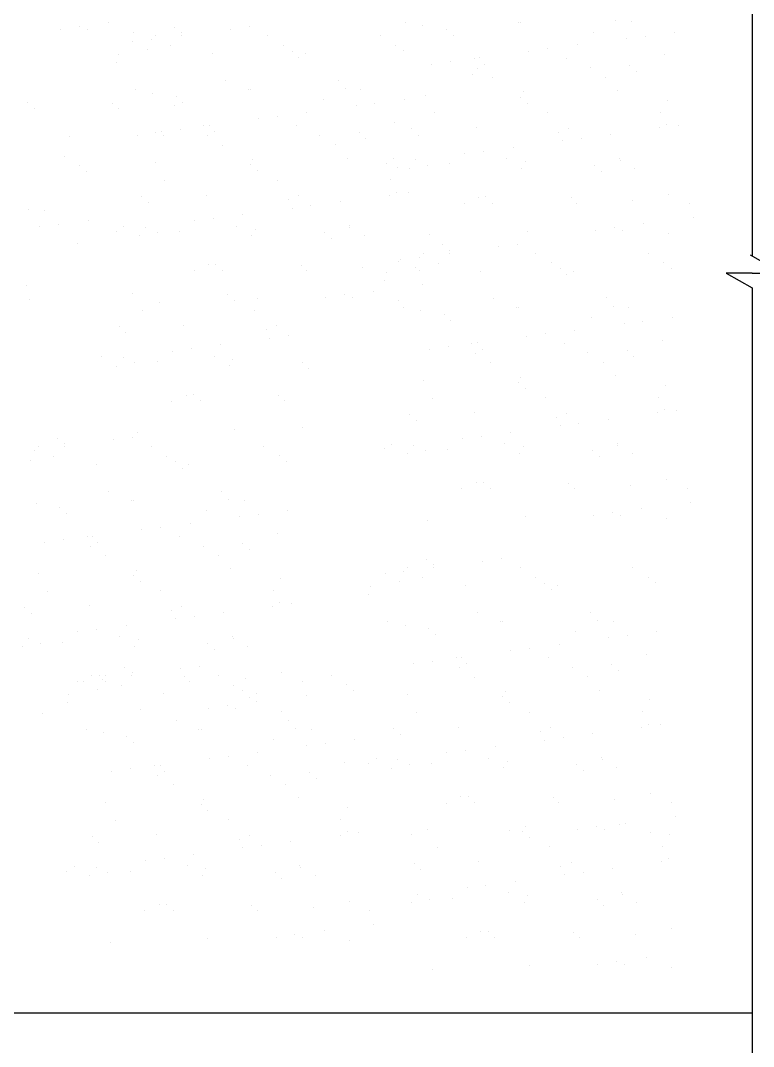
# Model space of a CAD drawing. Extents: x 109 to 4309, y -673 to 2245.
# Drawn here: x 3270 to 3675, y 33 to 600 of the extents above; entities that cross this region are included whole.
import ezdxf

# ---------------------------------------------------------------- set-up
doc = ezdxf.new("R2010")
doc.units = 0
doc.header["$MEASUREMENT"] = 0
for name, color, linetype in [('LEVEL', 2, 'CONTINUOUS'), ('STAIR', 140, 'CONTINUOUS'), ('TREE', 3, 'CONTINUOUS')]:
    doc.layers.add(name, color=color, linetype=linetype)

msp = doc.modelspace()

# ---------------------------------------------------------------- linework, layer by layer
at = {"layer": 'LEVEL'}
for q in [(3674.32, 51.74), (3662.82, 51.74)]:
    msp.add_line((3097.35, 51.74), q, dxfattribs=at)
at = {"layer": 'STAIR', "linetype": 'CONTINUOUS'}
for p, q in [((3674.32, 1138.64), (3674.32, 469.79)), ((3690.57, 460.38), (3673.52, 470.26)), ((3674.32, 460.38), (3660, 460.38)), ((3660, 460.38), (3674.32, 452.28)), ((3674.32, 460.38), (3690.57, 460.38)), ((3674.32, 452.28), (3674.32, -221.72))]:
    msp.add_line(p, q, dxfattribs=at)
at = {"layer": 'TREE', "linetype": 'CONTINUOUS'}
for p, q in [((3302.49, 596.37), (3302.49, 596.37)), ((3318.75, 598.52), (3318.75, 598.52)), ((3354.96, 596.2), (3354.96, 596.2)), ((3385.96, 595.18), (3385.96, 595.18)), ((3396.37, 596.55), (3396.37, 596.55)), ((3482.92, 598.88), (3482.92, 598.88)), ((3492.46, 597), (3492.46, 597)), ((3545.2, 598.99), (3545.2, 598.99)), ((3546.48, 598.94), (3546.48, 598.94)), ((3598.83, 599.61), (3598.83, 599.61)), ((3607.48, 599.1), (3607.48, 599.1)), ((3292.08, 595), (3292.08, 595)), ((3306.81, 594.88), (3306.81, 594.88)), ((3332.59, 593.29), (3332.59, 593.29)), ((3344.49, 591.49), (3344.49, 591.49)), ((3358.79, 591.6), (3358.79, 591.6)), ((3359.04, 593.25), (3359.04, 593.25)), ((3406.77, 591.6), (3406.77, 591.6)), ((3469.05, 591.71), (3469.05, 591.71)), ((3505.41, 595.11), (3505.41, 595.11)), ((3509.09, 591.73), (3509.09, 591.73)), ((3586.62, 593.34), (3586.62, 593.34)), ((3604.84, 589.93), (3604.84, 589.93)), ((3615.25, 591.3), (3615.25, 591.3)), ((3631.51, 593.44), (3631.51, 593.44)), ((3332.12, 588.09), (3332.12, 588.09)), ((3342.53, 589.46), (3342.53, 589.46)), ((3352.92, 586.11), (3352.92, 586.11)), ((3415.2, 586.23), (3415.2, 586.23)), ((3477.49, 586.34), (3477.49, 586.34)), ((3561.41, 584.21), (3561.41, 584.21)), ((3577.67, 586.35), (3577.67, 586.35)), ((3324.03, 581.02), (3324.03, 581.02)), ((3340.14, 583.69), (3340.14, 583.69)), ((3376.38, 581.69), (3376.38, 581.69)), ((3420.17, 583), (3420.17, 583)), ((3423.86, 579.62), (3423.86, 579.62)), ((3427.54, 581.44), (3427.54, 581.44)), ((3481.56, 583.39), (3481.56, 583.39)), ((3520.69, 579.16), (3520.69, 579.16)), ((3523.84, 579.26), (3523.84, 579.26)), ((3551, 582.84), (3551, 582.84)), ((3571.86, 578.91), (3571.86, 578.91)), ((3625.87, 580.86), (3625.87, 580.86)), ((3323.04, 576.75), (3323.04, 576.75)), ((3497.17, 575.75), (3497.17, 575.75)), ((3507.58, 577.12), (3507.58, 577.12)), ((3522.56, 573.63), (3522.56, 573.63)), ((3526.49, 575.78), (3526.49, 575.78)), ((3584.84, 573.74), (3584.84, 573.74)), ((3606.52, 575.1), (3606.52, 575.1)), ((3445.57, 566.88), (3445.57, 566.88)), ((3519.82, 570.29), (3519.82, 570.29)), ((3530.99, 568.25), (3530.99, 568.25)), ((3593.27, 568.37), (3593.27, 568.37)), ((3610.21, 571.72), (3610.21, 571.72)), ((3333.59, 561.67), (3333.59, 561.67)), ((3383.28, 566.77), (3383.28, 566.77)), ((3395.87, 561.78), (3395.87, 561.78)), ((3397.15, 561.73), (3397.15, 561.73)), ((3449.5, 562.4), (3449.5, 562.4)), ((3458.16, 561.9), (3458.16, 561.9)), ((3343.14, 559.79), (3343.14, 559.79)), ((3356.08, 557.9), (3356.08, 557.9)), ((3437.29, 556.13), (3437.29, 556.13)), ((3482.18, 556.23), (3482.18, 556.23)), ((3493.72, 558.46), (3493.72, 558.46)), ((3546.4, 557.54), (3546.4, 557.54)), ((3547.74, 560.41), (3547.74, 560.41)), ((3600.09, 561.07), (3600.09, 561.07)), ((3627.61, 555.77), (3627.61, 555.77)), ((3273.85, 554.67), (3273.85, 554.67)), ((3277.54, 551.29), (3277.54, 551.29)), ((3320.96, 554.08), (3320.96, 554.08)), ((3324.09, 551.07), (3324.09, 551.07)), ((3355.06, 552.9), (3355.06, 552.9)), ((3359.77, 554.52), (3359.77, 554.52)), ((3455.51, 552.72), (3455.51, 552.72)), ((3465.92, 554.09), (3465.92, 554.09)), ((3550.09, 554.16), (3550.09, 554.16)), ((3401.68, 545.63), (3401.68, 545.63)), ((3412.09, 547), (3412.09, 547)), ((3428.35, 549.14), (3428.35, 549.14)), ((3499.07, 548.8), (3499.07, 548.8)), ((3561.35, 548.91), (3561.35, 548.91)), ((3623.63, 549.02), (3623.63, 549.02)), ((3347.84, 538.54), (3347.84, 538.54)), ((3358.25, 539.91), (3358.25, 539.91)), ((3371.37, 541.95), (3371.37, 541.95)), ((3374.51, 542.06), (3374.51, 542.06)), ((3377.17, 538.58), (3377.17, 538.58)), ((3422.53, 541.7), (3422.53, 541.7)), ((3476.55, 543.65), (3476.55, 543.65)), ((3486.28, 539.99), (3486.28, 539.99)), ((3521.95, 540.62), (3521.95, 540.62)), ((3573.12, 540.38), (3573.12, 540.38)), ((3623.28, 540.57), (3623.28, 540.57)), ((3627.13, 542.32), (3627.13, 542.32)), ((3633.69, 541.94), (3633.69, 541.94)), ((3296.84, 535.58), (3296.84, 535.58)), ((3334.46, 536.37), (3334.46, 536.37)), ((3344.88, 537.74), (3344.88, 537.74)), ((3349.19, 536.24), (3349.19, 536.24)), ((3373.23, 536.42), (3373.23, 536.42)), ((3435.51, 536.53), (3435.51, 536.53)), ((3457.2, 537.89), (3457.2, 537.89)), ((3460.88, 534.51), (3460.88, 534.51)), ((3489.96, 536.61), (3489.96, 536.61)), ((3567.49, 538.22), (3567.49, 538.22)), ((3569.44, 533.48), (3569.44, 533.48)), ((3579.85, 534.85), (3579.85, 534.85)), ((3596.11, 537), (3596.11, 537)), ((3381.66, 531.04), (3381.66, 531.04)), ((3443.95, 531.16), (3443.95, 531.16)), ((3526.02, 527.77), (3526.02, 527.77)), ((3542.28, 529.91), (3542.28, 529.91)), ((3294.21, 524.89), (3294.21, 524.89)), ((3398.41, 523.2), (3398.41, 523.2)), ((3450.76, 523.87), (3450.76, 523.87)), ((3476.43, 523.43), (3476.43, 523.43)), ((3488.44, 522.82), (3488.44, 522.82)), ((3515.61, 526.4), (3515.61, 526.4)), ((3538.71, 523.54), (3538.71, 523.54)), ((3549, 521.87), (3549, 521.87)), ((3600.99, 523.66), (3600.99, 523.66)), ((3601.35, 522.54), (3601.35, 522.54)), ((3302.64, 519.52), (3302.64, 519.52)), ((3306.72, 516.56), (3306.72, 516.56)), ((3344.39, 521.25), (3344.39, 521.25)), ((3397.08, 520.33), (3397.08, 520.33)), ((3400.76, 516.96), (3400.76, 516.96)), ((3472.18, 520.68), (3472.18, 520.68)), ((3478.28, 518.57), (3478.28, 518.57)), ((3484.86, 518.06), (3484.86, 518.06)), ((3494.98, 519.92), (3494.98, 519.92)), ((3507.36, 520.67), (3507.36, 520.67)), ((3547.14, 518.17), (3547.14, 518.17)), ((3587.39, 519.98), (3587.39, 519.98)), ((3591.08, 516.6), (3591.08, 516.6)), ((3609.42, 518.28), (3609.42, 518.28)), ((3349.74, 511.59), (3349.74, 511.59)), ((3412.03, 511.7), (3412.03, 511.7)), ((3474.31, 511.81), (3474.31, 511.81)), ((3477.81, 505.11), (3477.81, 505.11)), ((3484.36, 504.73), (3484.36, 504.73)), ((3336.95, 502.78), (3336.95, 502.78)), ((3340.64, 499.4), (3340.64, 499.4)), ((3372.63, 503.41), (3372.63, 503.41)), ((3418.16, 501.01), (3418.16, 501.01)), ((3423.79, 503.17), (3423.79, 503.17)), ((3446.79, 499.79), (3446.79, 499.79)), ((3473.95, 503.36), (3473.95, 503.36)), ((3523.21, 502.09), (3523.21, 502.09)), ((3527.27, 502.43), (3527.27, 502.43)), ((3530.96, 499.05), (3530.96, 499.05)), ((3574.38, 501.84), (3574.38, 501.84)), ((3577.5, 498.83), (3577.5, 498.83)), ((3608.48, 500.66), (3608.48, 500.66)), ((3628.39, 503.79), (3628.39, 503.79)), ((3639.79, 498.94), (3639.79, 498.94)), ((3274.66, 495.58), (3274.66, 495.58)), ((3283.31, 495.07), (3283.31, 495.07)), ((3420.12, 496.28), (3420.12, 496.28)), ((3430.53, 497.65), (3430.53, 497.65)), ((3515.22, 498.71), (3515.22, 498.71)), ((3307.34, 489.41), (3307.34, 489.41)), ((3366.28, 489.19), (3366.28, 489.19)), ((3376.69, 490.56), (3376.69, 490.56)), ((3392.95, 492.7), (3392.95, 492.7)), ((3614.55, 487.64), (3614.55, 487.64)), ((3641.72, 491.22), (3641.72, 491.22)), ((3280.67, 485.9), (3280.67, 485.9)), ((3291.08, 487.27), (3291.08, 487.27)), ((3322.86, 483.47), (3322.86, 483.47)), ((3327.1, 486.22), (3327.1, 486.22)), ((3339.12, 485.61), (3339.12, 485.61)), ((3345.65, 482.72), (3345.65, 482.72)), ((3358.04, 483.46), (3358.04, 483.46)), ((3389.38, 486.34), (3389.38, 486.34)), ((3399.67, 484.66), (3399.67, 484.66)), ((3438.07, 482.77), (3438.07, 482.77)), ((3451.67, 486.45), (3451.67, 486.45)), ((3452.02, 485.33), (3452.02, 485.33)), ((3550.26, 483.33), (3550.26, 483.33)), ((3587.88, 484.13), (3587.88, 484.13)), ((3598.29, 485.5), (3598.29, 485.5)), ((3602.61, 484), (3602.61, 484)), ((3628.39, 482.42), (3628.39, 482.42)), ((3301.7, 476.83), (3301.7, 476.83)), ((3335.53, 480.85), (3335.53, 480.85)), ((3397.82, 480.96), (3397.82, 480.96)), ((3441.75, 479.39), (3441.75, 479.39)), ((3460.1, 481.08), (3460.1, 481.08)), ((3496.24, 481.39), (3496.24, 481.39)), ((3544.45, 476.24), (3544.45, 476.24)), ((3492.57, 471.18), (3492.57, 471.18)), ((3503.05, 475.9), (3503.05, 475.9)), ((3506.87, 471.3), (3506.87, 471.3)), ((3507.12, 472.94), (3507.12, 472.94)), ((3534.04, 474.87), (3534.04, 474.87)), ((3554.85, 471.29), (3554.85, 471.29)), ((3617.14, 471.41), (3617.14, 471.41)), ((3373.89, 464.88), (3373.89, 464.88)), ((3377.95, 465.22), (3377.95, 465.22)), ((3479.07, 466.58), (3479.07, 466.58)), ((3480.2, 467.78), (3480.2, 467.78)), ((3490.61, 469.16), (3490.61, 469.16)), ((3501, 465.81), (3501, 465.81)), ((3563.29, 465.92), (3563.29, 465.92)), ((3625.57, 466.03), (3625.57, 466.03)), ((3365.9, 461.51), (3365.9, 461.51)), ((3381.63, 461.84), (3381.63, 461.84)), ((3425.05, 464.63), (3425.05, 464.63)), ((3428.18, 461.62), (3428.18, 461.62)), ((3459.15, 463.45), (3459.15, 463.45)), ((3472.11, 460.71), (3472.11, 460.71)), ((3488.23, 463.38), (3488.23, 463.38)), ((3490.46, 461.73), (3490.46, 461.73)), ((3524.47, 461.38), (3524.47, 461.38)), ((3568.26, 462.69), (3568.26, 462.69)), ((3571.94, 459.32), (3571.94, 459.32)), ((3575.63, 461.13), (3575.63, 461.13)), ((3629.65, 463.08), (3629.65, 463.08)), ((3273.24, 453.54), (3273.24, 453.54)), ((3471.12, 456.44), (3471.12, 456.44)), ((3492.39, 454.01), (3492.39, 454.01)), ((3331.98, 449.32), (3331.98, 449.32)), ((3384.66, 448.4), (3384.66, 448.4)), ((3448.97, 448.29), (3448.97, 448.29)), ((3465.23, 450.43), (3465.23, 450.43)), ((3275.17, 445.82), (3275.17, 445.82)), ((3346.91, 444.18), (3346.91, 444.18)), ((3388.35, 445.02), (3388.35, 445.02)), ((3400.93, 446.13), (3400.93, 446.13)), ((3438.56, 446.92), (3438.56, 446.92)), ((3453.28, 446.79), (3453.28, 446.79)), ((3479.06, 445.21), (3479.06, 445.21)), ((3531.37, 446.46), (3531.37, 446.46)), ((3593.65, 446.58), (3593.65, 446.58)), ((3337.33, 439.65), (3337.33, 439.65)), ((3399.61, 439.77), (3399.61, 439.77)), ((3481.67, 441.36), (3481.67, 441.36)), ((3491.22, 439.48), (3491.22, 439.48)), ((3504.17, 437.59), (3504.17, 437.59)), ((3543.96, 441.48), (3543.96, 441.48)), ((3545.24, 441.43), (3545.24, 441.43)), ((3597.59, 442.1), (3597.59, 442.1)), ((3606.24, 441.59), (3606.24, 441.59)), ((3324.54, 430.84), (3324.54, 430.84)), ((3360.22, 431.48), (3360.22, 431.48)), ((3411.38, 431.23), (3411.38, 431.23)), ((3507.85, 434.21), (3507.85, 434.21)), ((3585.37, 435.82), (3585.37, 435.82)), ((3603.6, 432.41), (3603.6, 432.41)), ((3614.01, 433.78), (3614.01, 433.78)), ((3630.27, 435.92), (3630.27, 435.92)), ((3328.23, 427.47), (3328.23, 427.47)), ((3405.75, 429.08), (3405.75, 429.08)), ((3418.11, 425.71), (3418.11, 425.71)), ((3549.76, 425.33), (3549.76, 425.33)), ((3560.17, 426.7), (3560.17, 426.7)), ((3576.43, 428.84), (3576.43, 428.84)), ((3380.54, 420.76), (3380.54, 420.76)), ((3407.7, 424.34), (3407.7, 424.34)), ((3506.34, 419.61), (3506.34, 419.61)), ((3519.45, 421.64), (3519.45, 421.64)), ((3522.6, 421.75), (3522.6, 421.75)), ((3570.61, 421.4), (3570.61, 421.4)), ((3624.63, 423.34), (3624.63, 423.34)), ((3314.69, 414.29), (3314.69, 414.29)), ((3353.87, 417.25), (3353.87, 417.25)), ((3364.28, 418.62), (3364.28, 418.62)), ((3376.97, 414.4), (3376.97, 414.4)), ((3495.93, 418.24), (3495.93, 418.24)), ((3521.31, 416.11), (3521.31, 416.11)), ((3525.25, 418.27), (3525.25, 418.27)), ((3583.6, 416.22), (3583.6, 416.22)), ((3605.28, 417.58), (3605.28, 417.58)), ((3608.97, 414.2), (3608.97, 414.2)), ((3323.12, 408.91), (3323.12, 408.91)), ((3326.7, 413.68), (3326.7, 413.68)), ((3333.24, 410.78), (3333.24, 410.78)), ((3345.63, 411.52), (3345.63, 411.52)), ((3385.4, 409.03), (3385.4, 409.03)), ((3387.26, 412.73), (3387.26, 412.73)), ((3425.66, 410.84), (3425.66, 410.84)), ((3529.75, 410.74), (3529.75, 410.74)), ((3592.03, 410.85), (3592.03, 410.85)), ((3429.34, 407.46), (3429.34, 407.46)), ((3546.5, 402.89), (3546.5, 402.89)), ((3598.85, 403.56), (3598.85, 403.56)), ((3492.48, 400.95), (3492.48, 400.95)), ((3545.16, 400.03), (3545.16, 400.03)), ((3626.37, 398.26), (3626.37, 398.26)), ((3361.48, 392.94), (3361.48, 392.94)), ((3365.53, 393.28), (3365.53, 393.28)), ((3412.64, 392.7), (3412.64, 392.7)), ((3497.83, 391.28), (3497.83, 391.28)), ((3548.85, 396.65), (3548.85, 396.65)), ((3560.11, 391.39), (3560.11, 391.39)), ((3622.39, 391.51), (3622.39, 391.51)), ((3353.48, 389.57), (3353.48, 389.57)), ((3369.22, 389.9), (3369.22, 389.9)), ((3415.77, 389.68), (3415.77, 389.68)), ((3485.04, 382.47), (3485.04, 382.47)), ((3520.71, 383.11), (3520.71, 383.11)), ((3566.24, 380.71), (3566.24, 380.71)), ((3571.87, 382.86), (3571.87, 382.86)), ((3622.04, 383.06), (3622.04, 383.06)), ((3625.89, 384.81), (3625.89, 384.81)), ((3632.45, 384.43), (3632.45, 384.43)), ((3388.52, 374.19), (3388.52, 374.19)), ((3426.14, 374.99), (3426.14, 374.99)), ((3488.72, 379.1), (3488.72, 379.1)), ((3568.2, 375.97), (3568.2, 375.97)), ((3578.61, 377.34), (3578.61, 377.34)), ((3594.87, 379.48), (3594.87, 379.48)), ((3290.41, 369.23), (3290.41, 369.23)), ((3331.82, 369.58), (3331.82, 369.58)), ((3334.5, 372.24), (3334.5, 372.24)), ((3514.37, 368.88), (3514.37, 368.88)), ((3524.78, 370.25), (3524.78, 370.25)), ((3541.04, 372.39), (3541.04, 372.39)), ((3279.94, 364.52), (3279.94, 364.52)), ((3294.24, 364.63), (3294.24, 364.63)), ((3294.49, 366.28), (3294.49, 366.28)), ((3321.41, 368.21), (3321.41, 368.21)), ((3342.22, 364.63), (3342.22, 364.63)), ((3404.51, 364.74), (3404.51, 364.74)), ((3470.94, 363.17), (3470.94, 363.17)), ((3475.18, 365.92), (3475.18, 365.92)), ((3487.2, 365.31), (3487.2, 365.31)), ((3506.12, 363.15), (3506.12, 363.15)), ((3537.47, 366.03), (3537.47, 366.03)), ((3547.76, 364.36), (3547.76, 364.36)), ((3599.75, 366.14), (3599.75, 366.14)), ((3600.11, 365.02), (3600.11, 365.02)), ((3277.98, 362.49), (3277.98, 362.49)), ((3288.37, 359.14), (3288.37, 359.14)), ((3350.66, 359.26), (3350.66, 359.26)), ((3412.94, 359.37), (3412.94, 359.37)), ((3483.62, 360.54), (3483.62, 360.54)), ((3493.74, 362.41), (3493.74, 362.41)), ((3545.9, 360.66), (3545.9, 360.66)), ((3586.15, 362.47), (3586.15, 362.47)), ((3589.84, 359.09), (3589.84, 359.09)), ((3608.18, 360.77), (3608.18, 360.77)), ((3275.6, 356.72), (3275.6, 356.72)), ((3311.84, 354.72), (3311.84, 354.72)), ((3355.62, 356.03), (3355.62, 356.03)), ((3359.31, 352.65), (3359.31, 352.65)), ((3363, 354.47), (3363, 354.47)), ((3417.01, 356.42), (3417.01, 356.42)), ((3627.15, 346.27), (3627.15, 346.27)), ((3513.98, 341.2), (3513.98, 341.2)), ((3521.97, 344.57), (3521.97, 344.57)), ((3526.03, 344.91), (3526.03, 344.91)), ((3529.72, 341.53), (3529.72, 341.53)), ((3573.13, 344.33), (3573.13, 344.33)), ((3576.26, 341.31), (3576.26, 341.31)), ((3607.24, 343.14), (3607.24, 343.14)), ((3638.55, 341.43), (3638.55, 341.43)), ((3318.74, 339.8), (3318.74, 339.8)), ((3331.33, 334.81), (3331.33, 334.81)), ((3332.61, 334.76), (3332.61, 334.76)), ((3381.02, 339.91), (3381.02, 339.91)), ((3384.96, 335.43), (3384.96, 335.43)), ((3393.61, 334.93), (3393.61, 334.93)), ((3278.59, 332.82), (3278.59, 332.82)), ((3291.54, 330.93), (3291.54, 330.93)), ((3372.74, 329.16), (3372.74, 329.16)), ((3417.64, 329.26), (3417.64, 329.26)), ((3613.31, 330.13), (3613.31, 330.13)), ((3640.48, 333.7), (3640.48, 333.7)), ((3295.22, 327.55), (3295.22, 327.55)), ((3390.97, 325.75), (3390.97, 325.75)), ((3401.38, 327.12), (3401.38, 327.12)), ((3495, 323.87), (3495, 323.87)), ((3549.02, 325.82), (3549.02, 325.82)), ((3586.64, 326.61), (3586.64, 326.61)), ((3597.05, 327.98), (3597.05, 327.98)), ((3601.37, 326.49), (3601.37, 326.49)), ((3627.14, 324.9), (3627.14, 324.9)), ((3337.13, 318.66), (3337.13, 318.66)), ((3347.54, 320.03), (3347.54, 320.03)), ((3363.8, 322.17), (3363.8, 322.17)), ((3293.71, 312.94), (3293.71, 312.94)), ((3306.82, 314.98), (3306.82, 314.98)), ((3309.96, 315.09), (3309.96, 315.09)), ((3357.98, 314.73), (3357.98, 314.73)), ((3412, 316.68), (3412, 316.68)), ((3283.3, 311.57), (3283.3, 311.57)), ((3308.68, 309.45), (3308.68, 309.45)), ((3312.62, 311.61), (3312.62, 311.61)), ((3370.97, 309.56), (3370.97, 309.56)), ((3392.65, 310.92), (3392.65, 310.92)), ((3396.34, 307.54), (3396.34, 307.54)), ((3317.12, 304.07), (3317.12, 304.07)), ((3379.4, 304.19), (3379.4, 304.19)), ((3494.36, 302.26), (3494.36, 302.26)), ((3525.35, 301.23), (3525.35, 301.23)), ((3535.76, 302.6), (3535.76, 302.6)), ((3333.87, 296.23), (3333.87, 296.23)), ((3386.22, 296.9), (3386.22, 296.9)), ((3481.92, 295.52), (3481.92, 295.52)), ((3483.88, 297.54), (3483.88, 297.54)), ((3498.18, 297.66), (3498.18, 297.66)), ((3498.43, 299.31), (3498.43, 299.31)), ((3546.16, 297.65), (3546.16, 297.65)), ((3608.45, 297.77), (3608.45, 297.77)), ((3279.85, 294.28), (3279.85, 294.28)), ((3332.53, 293.36), (3332.53, 293.36)), ((3336.21, 289.99), (3336.21, 289.99)), ((3413.74, 291.6), (3413.74, 291.6)), ((3471.51, 294.15), (3471.51, 294.15)), ((3479.54, 289.74), (3479.54, 289.74)), ((3492.32, 292.17), (3492.32, 292.17)), ((3554.6, 292.28), (3554.6, 292.28)), ((3616.88, 292.39), (3616.88, 292.39)), ((3620.96, 289.44), (3620.96, 289.44)), ((3285.2, 284.62), (3285.2, 284.62)), ((3347.48, 284.73), (3347.48, 284.73)), ((3409.76, 284.84), (3409.76, 284.84)), ((3463.42, 287.07), (3463.42, 287.07)), ((3515.78, 287.74), (3515.78, 287.74)), ((3559.57, 289.06), (3559.57, 289.06)), ((3563.25, 285.68), (3563.25, 285.68)), ((3566.94, 287.5), (3566.94, 287.5)), ((3413.26, 278.14), (3413.26, 278.14)), ((3419.82, 277.76), (3419.82, 277.76)), ((3462.44, 282.8), (3462.44, 282.8)), ((3272.41, 275.81), (3272.41, 275.81)), ((3276.09, 272.43), (3276.09, 272.43)), ((3308.08, 276.44), (3308.08, 276.44)), ((3353.61, 274.04), (3353.61, 274.04)), ((3359.24, 276.2), (3359.24, 276.2)), ((3382.24, 272.82), (3382.24, 272.82)), ((3409.41, 276.39), (3409.41, 276.39)), ((3522.68, 272.82), (3522.68, 272.82)), ((3584.96, 272.94), (3584.96, 272.94)), ((3355.57, 269.31), (3355.57, 269.31)), ((3365.98, 270.68), (3365.98, 270.68)), ((3472.99, 267.73), (3472.99, 267.73)), ((3535.27, 267.84), (3535.27, 267.84)), ((3536.55, 267.79), (3536.55, 267.79)), ((3588.9, 268.46), (3588.9, 268.46)), ((3597.55, 267.95), (3597.55, 267.95)), ((3301.73, 262.22), (3301.73, 262.22)), ((3312.15, 263.59), (3312.15, 263.59)), ((3328.4, 265.73), (3328.4, 265.73)), ((3482.53, 265.84), (3482.53, 265.84)), ((3495.48, 263.95), (3495.48, 263.95)), ((3576.69, 262.18), (3576.69, 262.18)), ((3621.58, 262.29), (3621.58, 262.29)), ((3274.57, 258.64), (3274.57, 258.64)), ((3281.11, 255.75), (3281.11, 255.75)), ((3293.49, 256.49), (3293.49, 256.49)), ((3324.84, 259.37), (3324.84, 259.37)), ((3335.13, 257.69), (3335.13, 257.69)), ((3373.52, 255.8), (3373.52, 255.8)), ((3387.12, 259.48), (3387.12, 259.48)), ((3387.48, 258.36), (3387.48, 258.36)), ((3499.16, 260.57), (3499.16, 260.57)), ((3567.74, 255.2), (3567.74, 255.2)), ((3594.91, 258.77), (3594.91, 258.77)), ((3605.32, 260.14), (3605.32, 260.14)), ((3270.99, 253.88), (3270.99, 253.88)), ((3333.27, 253.99), (3333.27, 253.99)), ((3377.21, 252.42), (3377.21, 252.42)), ((3395.55, 254.11), (3395.55, 254.11)), ((3541.07, 251.69), (3541.07, 251.69)), ((3551.48, 253.06), (3551.48, 253.06)), ((3615.94, 249.71), (3615.94, 249.71)), ((3487.24, 244.6), (3487.24, 244.6)), ((3497.65, 245.97), (3497.65, 245.97)), ((3510.76, 248.01), (3510.76, 248.01)), ((3513.91, 248.11), (3513.91, 248.11)), ((3516.56, 244.63), (3516.56, 244.63)), ((3561.92, 247.76), (3561.92, 247.76)), ((3596.59, 243.94), (3596.59, 243.94)), ((3313.4, 238.25), (3313.4, 238.25)), ((3327.65, 242.72), (3327.65, 242.72)), ((3331.48, 238.12), (3331.48, 238.12)), ((3331.73, 239.77), (3331.73, 239.77)), ((3358.65, 241.7), (3358.65, 241.7)), ((3369.06, 243.07), (3369.06, 243.07)), ((3379.46, 238.12), (3379.46, 238.12)), ((3414.52, 239.61), (3414.52, 239.61)), ((3441.74, 238.23), (3441.74, 238.23)), ((3512.62, 242.47), (3512.62, 242.47)), ((3574.91, 242.59), (3574.91, 242.59)), ((3600.28, 240.57), (3600.28, 240.57)), ((3301.35, 234.54), (3301.35, 234.54)), ((3304.81, 234.61), (3304.81, 234.61)), ((3309.34, 237.91), (3309.34, 237.91)), ((3315.22, 235.98), (3315.22, 235.98)), ((3317.08, 234.87), (3317.08, 234.87)), ((3317.18, 238.01), (3317.18, 238.01)), ((3325.61, 232.63), (3325.61, 232.63)), ((3360.5, 237.66), (3360.5, 237.66)), ((3363.63, 234.65), (3363.63, 234.65)), ((3387.9, 232.75), (3387.9, 232.75)), ((3394.61, 236.48), (3394.61, 236.48)), ((3425.91, 234.76), (3425.91, 234.76)), ((3450.18, 232.86), (3450.18, 232.86)), ((3521.06, 237.1), (3521.06, 237.1)), ((3583.34, 237.21), (3583.34, 237.21)), ((3296.72, 227.54), (3296.72, 227.54)), ((3312.83, 230.21), (3312.83, 230.21)), ((3349.07, 228.21), (3349.07, 228.21)), ((3392.86, 229.52), (3392.86, 229.52)), ((3400.24, 227.96), (3400.24, 227.96)), ((3427.85, 227.04), (3427.85, 227.04)), ((3454.25, 229.91), (3454.25, 229.91)), ((3483.79, 227.31), (3483.79, 227.31)), ((3537.81, 229.25), (3537.81, 229.25)), ((3590.16, 229.92), (3590.16, 229.92)), ((3295.73, 223.27), (3295.73, 223.27)), ((3384.42, 221.32), (3384.42, 221.32)), ((3396.55, 226.14), (3396.55, 226.14)), ((3400.68, 223.46), (3400.68, 223.46)), ((3536.47, 226.39), (3536.47, 226.39)), ((3540.16, 223.01), (3540.16, 223.01)), ((3617.68, 224.62), (3617.68, 224.62)), ((3282.37, 217.21), (3282.37, 217.21)), ((3336.39, 219.16), (3336.39, 219.16)), ((3374.01, 219.95), (3374.01, 219.95)), ((3388.74, 219.82), (3388.74, 219.82)), ((3414.51, 218.24), (3414.51, 218.24)), ((3489.14, 217.64), (3489.14, 217.64)), ((3551.42, 217.76), (3551.42, 217.76)), ((3613.7, 217.87), (3613.7, 217.87)), ((3355.97, 213.29), (3355.97, 213.29)), ((3418.26, 213.41), (3418.26, 213.41)), ((3617.2, 211.17), (3617.2, 211.17)), ((3623.76, 210.79), (3623.76, 210.79)), ((3306.28, 208.19), (3306.28, 208.19)), ((3315.83, 206.31), (3315.83, 206.31)), ((3328.77, 204.42), (3328.77, 204.42)), ((3368.57, 208.31), (3368.57, 208.31)), ((3369.84, 208.26), (3369.84, 208.26)), ((3422.2, 208.92), (3422.2, 208.92)), ((3430.85, 208.42), (3430.85, 208.42)), ((3476.35, 208.84), (3476.35, 208.84)), ((3480.03, 205.46), (3480.03, 205.46)), ((3512.02, 209.47), (3512.02, 209.47)), ((3557.56, 207.07), (3557.56, 207.07)), ((3563.18, 209.22), (3563.18, 209.22)), ((3586.18, 205.84), (3586.18, 205.84)), ((3613.35, 209.42), (3613.35, 209.42)), ((3332.46, 201.04), (3332.46, 201.04)), ((3409.98, 202.65), (3409.98, 202.65)), ((3428.2, 199.24), (3428.2, 199.24)), ((3438.62, 200.61), (3438.62, 200.61)), ((3454.87, 202.75), (3454.87, 202.75)), ((3532.35, 198.76), (3532.35, 198.76)), ((3559.51, 202.33), (3559.51, 202.33)), ((3569.92, 203.7), (3569.92, 203.7)), ((3384.78, 193.52), (3384.78, 193.52)), ((3401.04, 195.66), (3401.04, 195.66)), ((3505.68, 195.24), (3505.68, 195.24)), ((3516.09, 196.61), (3516.09, 196.61)), ((3344.06, 188.47), (3344.06, 188.47)), ((3347.2, 188.58), (3347.2, 188.58)), ((3374.37, 192.15), (3374.37, 192.15)), ((3395.22, 188.23), (3395.22, 188.23)), ((3449.24, 190.17), (3449.24, 190.17)), ((3462.25, 189.53), (3462.25, 189.53)), ((3466.49, 192.28), (3466.49, 192.28)), ((3478.51, 191.67), (3478.51, 191.67)), ((3485.05, 188.77), (3485.05, 188.77)), ((3497.43, 189.51), (3497.43, 189.51)), ((3528.78, 192.39), (3528.78, 192.39)), ((3539.07, 190.72), (3539.07, 190.72)), ((3577.46, 188.83), (3577.46, 188.83)), ((3591.06, 192.5), (3591.06, 192.5)), ((3591.42, 191.39), (3591.42, 191.39)), ((3599.49, 187.13), (3599.49, 187.13)), ((3320.53, 185.07), (3320.53, 185.07)), ((3330.94, 186.44), (3330.94, 186.44)), ((3345.92, 182.94), (3345.92, 182.94)), ((3349.86, 185.1), (3349.86, 185.1)), ((3408.21, 183.05), (3408.21, 183.05)), ((3429.89, 184.41), (3429.89, 184.41)), ((3474.93, 186.9), (3474.93, 186.9)), ((3537.21, 187.02), (3537.21, 187.02)), ((3581.15, 185.45), (3581.15, 185.45)), ((3354.36, 177.57), (3354.36, 177.57)), ((3416.64, 177.68), (3416.64, 177.68)), ((3433.58, 181.03), (3433.58, 181.03)), ((3423.46, 170.39), (3423.46, 170.39)), ((3513.28, 170.93), (3513.28, 170.93)), ((3517.34, 171.27), (3517.34, 171.27)), ((3564.44, 170.69), (3564.44, 170.69)), ((3618.46, 172.63), (3618.46, 172.63)), ((3317.09, 167.77), (3317.09, 167.77)), ((3369.77, 166.86), (3369.77, 166.86)), ((3371.1, 169.72), (3371.1, 169.72)), ((3450.98, 165.09), (3450.98, 165.09)), ((3505.29, 167.56), (3505.29, 167.56)), ((3521.03, 167.9), (3521.03, 167.9)), ((3567.57, 167.67), (3567.57, 167.67)), ((3598.55, 169.5), (3598.55, 169.5)), ((3629.86, 167.79), (3629.86, 167.79)), ((3373.45, 163.48), (3373.45, 163.48)), ((3631.79, 160.06), (3631.79, 160.06)), ((3322.44, 158.11), (3322.44, 158.11)), ((3384.72, 158.22), (3384.72, 158.22)), ((3447, 158.34), (3447, 158.34)), ((3548.98, 154.84), (3548.98, 154.84)), ((3588.36, 154.35), (3588.36, 154.35)), ((3601.33, 155.51), (3601.33, 155.51)), ((3604.62, 156.49), (3604.62, 156.49)), ((3309.64, 149.3), (3309.64, 149.3)), ((3345.32, 149.94), (3345.32, 149.94)), ((3390.85, 147.53), (3390.85, 147.53)), ((3396.48, 149.69), (3396.48, 149.69)), ((3446.64, 149.89), (3446.64, 149.89)), ((3450.5, 151.64), (3450.5, 151.64)), ((3457.05, 151.26), (3457.05, 151.26)), ((3486.31, 150.23), (3486.31, 150.23)), ((3494.96, 152.89), (3494.96, 152.89)), ((3540.33, 152.18), (3540.33, 152.18)), ((3547.64, 151.97), (3547.64, 151.97)), ((3551.33, 148.6), (3551.33, 148.6)), ((3577.95, 152.98), (3577.95, 152.98)), ((3592.68, 152.85), (3592.68, 152.85)), ((3618.45, 151.26), (3618.45, 151.26)), ((3628.85, 150.2), (3628.85, 150.2)), ((3313.33, 145.93), (3313.33, 145.93)), ((3392.81, 142.8), (3392.81, 142.8)), ((3403.22, 144.17), (3403.22, 144.17)), ((3419.48, 146.31), (3419.48, 146.31)), ((3500.31, 143.23), (3500.31, 143.23)), ((3562.59, 143.34), (3562.59, 143.34)), ((3624.88, 143.45), (3624.88, 143.45)), ((3349.38, 137.08), (3349.38, 137.08)), ((3365.64, 139.22), (3365.64, 139.22)), ((3628.37, 136.75), (3628.37, 136.75)), ((3299.79, 132.74), (3299.79, 132.74)), ((3311.81, 132.13), (3311.81, 132.13)), ((3338.97, 135.71), (3338.97, 135.71)), ((3362.07, 132.86), (3362.07, 132.86)), ((3372.36, 131.18), (3372.36, 131.18)), ((3424.36, 132.97), (3424.36, 132.97)), ((3424.72, 131.85), (3424.72, 131.85)), ((3487.52, 134.42), (3487.52, 134.42)), ((3491.21, 131.04), (3491.21, 131.04)), ((3523.19, 135.05), (3523.19, 135.05)), ((3568.73, 132.65), (3568.73, 132.65)), ((3574.36, 134.81), (3574.36, 134.81)), ((3597.35, 131.43), (3597.35, 131.43)), ((3624.52, 135), (3624.52, 135)), ((3295.55, 129.99), (3295.55, 129.99)), ((3308.23, 127.37), (3308.23, 127.37)), ((3318.35, 129.24), (3318.35, 129.24)), ((3330.73, 129.98), (3330.73, 129.98)), ((3370.51, 127.48), (3370.51, 127.48)), ((3410.76, 129.29), (3410.76, 129.29)), ((3414.45, 125.92), (3414.45, 125.92)), ((3432.79, 127.6), (3432.79, 127.6)), ((3570.68, 127.92), (3570.68, 127.92)), ((3581.09, 129.29), (3581.09, 129.29)), ((3516.85, 120.83), (3516.85, 120.83)), ((3527.26, 122.2), (3527.26, 122.2)), ((3543.52, 124.34), (3543.52, 124.34)), ((3489.68, 117.25), (3489.68, 117.25)), ((3496.22, 114.35), (3496.22, 114.35)), ((3508.6, 115.1), (3508.6, 115.1)), ((3539.95, 117.97), (3539.95, 117.97)), ((3550.24, 116.3), (3550.24, 116.3)), ((3588.63, 114.41), (3588.63, 114.41)), ((3602.23, 118.09), (3602.23, 118.09)), ((3602.59, 116.97), (3602.59, 116.97)), ((3338.59, 108.03), (3338.59, 108.03)), ((3346.58, 111.4), (3346.58, 111.4)), ((3350.64, 111.74), (3350.64, 111.74)), ((3354.32, 108.36), (3354.32, 108.36)), ((3397.74, 111.15), (3397.74, 111.15)), ((3400.87, 108.14), (3400.87, 108.14)), ((3431.85, 109.97), (3431.85, 109.97)), ((3451.76, 113.1), (3451.76, 113.1)), ((3463.15, 108.25), (3463.15, 108.25)), ((3486.1, 112.49), (3486.1, 112.49)), ((3548.38, 112.6), (3548.38, 112.6)), ((3592.32, 111.03), (3592.32, 111.03)), ((3610.67, 112.71), (3610.67, 112.71)), ((3437.92, 96.95), (3437.92, 96.95)), ((3465.08, 100.53), (3465.08, 100.53)), ((3524.45, 96.52), (3524.45, 96.52)), ((3528.51, 96.86), (3528.51, 96.86)), ((3629.63, 98.22), (3629.63, 98.22)), ((3319.61, 90.7), (3319.61, 90.7)), ((3373.62, 92.65), (3373.62, 92.65)), ((3411.25, 93.44), (3411.25, 93.44)), ((3421.66, 94.81), (3421.66, 94.81)), ((3425.98, 93.32), (3425.98, 93.32)), ((3451.75, 91.73), (3451.75, 91.73)), ((3516.46, 93.15), (3516.46, 93.15)), ((3532.2, 93.48), (3532.2, 93.48)), ((3575.62, 96.27), (3575.62, 96.27)), ((3578.75, 93.26), (3578.75, 93.26)), ((3609.72, 95.09), (3609.72, 95.09)), ((3599.53, 79.93), (3599.53, 79.93)), ((3615.79, 82.07), (3615.79, 82.07)), ((3497.48, 75.82), (3497.48, 75.82)), ((3551.5, 77.76), (3551.5, 77.76)), ((3589.12, 78.56), (3589.12, 78.56)), ((3603.85, 78.43), (3603.85, 78.43)), ((3629.63, 76.85), (3629.63, 76.85))]:
    msp.add_line(p, q, dxfattribs=at)

doc.saveas('drawing.dxf')
